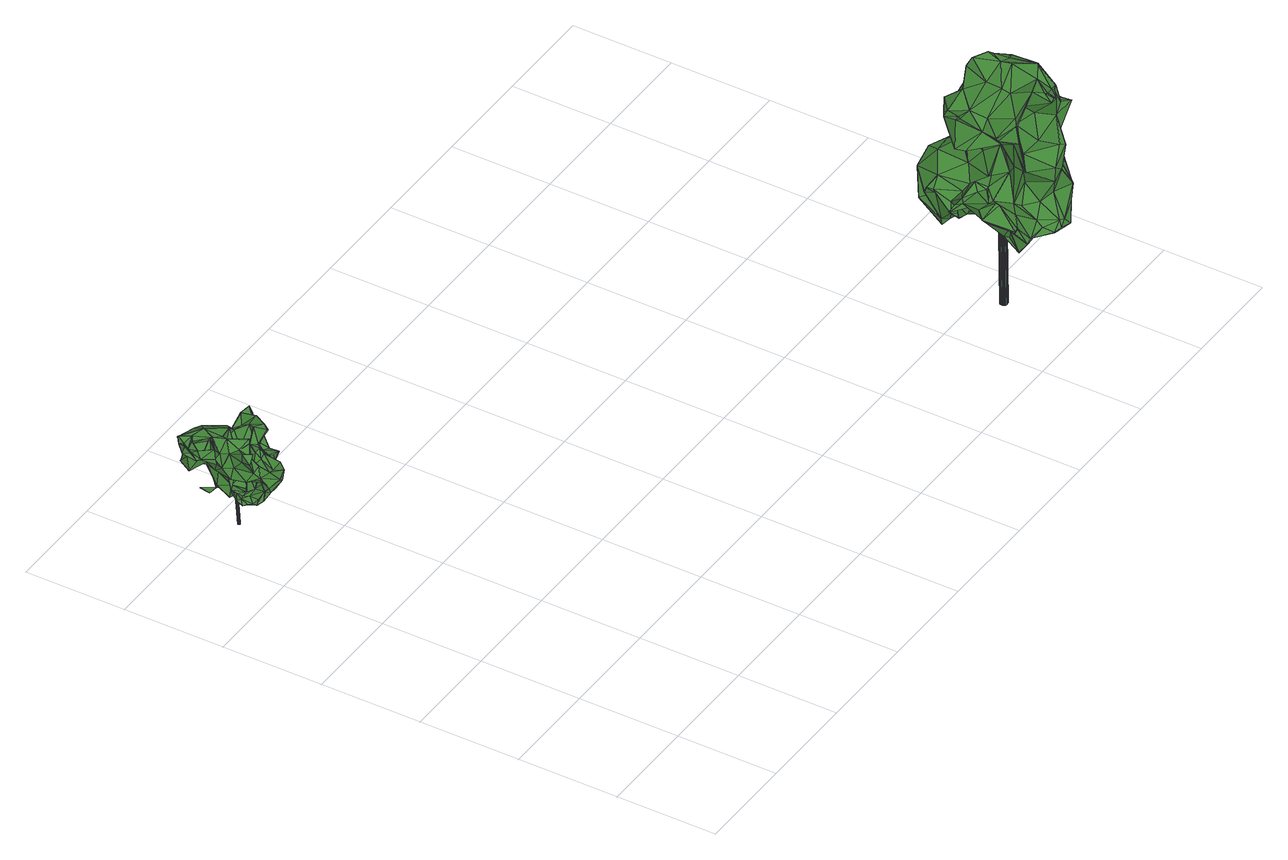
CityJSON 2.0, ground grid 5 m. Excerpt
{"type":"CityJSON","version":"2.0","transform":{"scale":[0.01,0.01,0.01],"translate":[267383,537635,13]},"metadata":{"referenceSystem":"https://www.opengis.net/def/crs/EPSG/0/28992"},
"CityObjects":{
"tree1":{"type":"SolitaryVegetationObject","attributes":{"gtid":563,"crown_width_m":4.25,"crown_median_z":16.65,"crown_r50_m":0.228,"crown_porosity":0.937,"trunk_H_m":3.45,"trunk_DBH_m":0.117,"trunk_radius_m":0.0584,"trunk_base_height_m":13.2,"original_gtid":"565"},"geometry":[{"type":"Solid","lod":"3","boundaries":[[[[0,1,2]],[[3,4,5]],[[6,7,8]],[[9,10,11]],[[12,13,14]],[[15,16,17]],[[18,19,20]],[[6,21,7]],[[22,14,13]],[[14,23,24]],[[22,23,14]],[[25,0,26]],[[27,28,29]],[[30,31,32]],[[33,34,35]],[[36,37,38]],[[13,4,39]],[[13,12,4]],[[40,41,17]],[[42,43,44]],[[45,46,2]],[[45,2,1]],[[47,48,49]],[[50,51,52]],[[53,51,50]],[[54,55,56]],[[57,58,59]],[[60,61,62]],[[63,64,65]],[[66,67,68]],[[38,37,23]],[[52,39,69]],[[70,71,72]],[[68,67,73]],[[74,75,76]],[[77,78,79]],[[17,41,80]],[[81,82,83]],[[84,85,21]],[[40,85,84]],[[86,87,88]],[[89,90,91]],[[92,93,94]],[[95,96,43]],[[97,98,99]],[[75,61,100]],[[100,101,75]],[[39,102,13]],[[80,41,84]],[[103,79,104]],[[105,71,106]],[[20,107,108]],[[109,108,107]],[[105,110,4]],[[55,54,111]],[[61,75,74]],[[112,45,1]],[[25,113,114]],[[111,115,116]],[[116,117,111]],[[12,118,119]],[[120,121,122]],[[8,7,20]],[[31,123,32]],[[71,105,4]],[[12,71,4]],[[105,106,83]],[[124,98,97]],[[8,125,126]],[[127,128,32]],[[32,128,129]],[[130,83,82]],[[84,41,40]],[[131,132,133]],[[29,132,131]],[[115,134,135]],[[136,80,137]],[[129,138,30]],[[139,140,141]],[[7,21,20]],[[6,8,126]],[[142,35,143]],[[144,145,146]],[[114,138,129]],[[147,140,139]],[[144,146,148]],[[74,62,61]],[[135,149,150]],[[127,32,109]],[[151,152,153]],[[99,37,154]],[[101,155,75]],[[156,157,158]],[[20,42,107]],[[159,160,145]],[[161,162,5]],[[91,5,162]],[[79,163,164]],[[165,10,62]],[[117,166,167]],[[168,151,44]],[[75,155,76]],[[60,62,169]],[[170,171,91]],[[172,173,104]],[[142,148,146]],[[142,146,174]],[[56,175,54]],[[176,177,60]],[[10,165,178]],[[160,159,179]],[[180,181,92]],[[171,182,183]],[[184,185,118]],[[184,118,12]],[[109,153,186]],[[107,153,109]],[[135,150,187]],[[16,188,96]],[[189,101,190]],[[29,191,154]],[[107,42,153]],[[126,192,193]],[[194,56,111]],[[177,195,61]],[[114,127,25]],[[71,70,106]],[[83,106,70]],[[161,105,196]],[[53,165,197]],[[198,178,165]],[[199,200,201]],[[202,203,125]],[[30,204,31]],[[205,151,168]],[[205,168,188]],[[206,207,121]],[[184,12,14]],[[24,201,185]],[[9,116,208]],[[209,210,70]],[[30,32,129]],[[133,94,93]],[[191,138,113]],[[138,114,113]],[[187,193,135]],[[115,135,192]],[[193,192,135]],[[176,211,140]],[[65,212,63]],[[213,212,65]],[[214,57,215]],[[214,215,63]],[[63,215,64]],[[21,216,20]],[[99,199,37]],[[152,151,217]],[[152,217,218]],[[195,177,214]],[[194,219,56]],[[175,56,219]],[[220,174,160]],[[219,220,160]],[[113,97,191]],[[221,6,222]],[[83,130,196]],[[223,142,174]],[[223,174,220]],[[64,215,59]],[[57,59,215]],[[109,224,108]],[[225,224,109]],[[226,108,224]],[[226,224,225]],[[103,227,228]],[[45,122,229]],[[45,120,122]],[[25,26,113]],[[113,26,97]],[[23,201,24]],[[18,230,19]],[[199,231,200]],[[46,231,199]],[[102,59,22]],[[101,232,190]],[[233,232,101]],[[234,235,111]],[[91,236,89]],[[124,237,66]],[[194,111,235]],[[238,15,136]],[[188,16,15]],[[156,90,89]],[[91,3,5]],[[45,229,200]],[[79,78,239]],[[202,169,62]],[[68,97,26]],[[145,174,146]],[[240,2,98]],[[240,0,2]],[[144,207,206]],[[93,131,133]],[[3,90,35]],[[25,127,218]],[[66,237,67]],[[95,16,96]],[[17,16,95]],[[103,228,79]],[[223,35,142]],[[188,15,238]],[[39,53,241]],[[39,241,190]],[[84,242,243]],[[187,243,242]],[[177,176,147]],[[95,40,17]],[[61,195,100]],[[202,208,203]],[[52,220,219]],[[52,3,220]],[[136,137,238]],[[116,244,166]],[[33,170,34]],[[141,245,139]],[[121,120,206]],[[70,72,209]],[[147,48,47]],[[62,10,246]],[[46,199,99]],[[23,199,201]],[[37,199,23]],[[49,48,181]],[[36,181,180]],[[49,181,38]],[[38,181,36]],[[29,138,191]],[[29,131,138]],[[93,138,131]],[[68,26,66]],[[55,111,56]],[[10,9,246]],[[218,127,186]],[[247,101,189]],[[248,249,238]],[[37,36,250]],[[141,140,251]],[[8,19,252]],[[207,118,253]],[[207,253,121]],[[126,203,192]],[[26,0,124]],[[86,88,60]],[[229,122,253]],[[253,118,229]],[[14,24,185]],[[184,14,185]],[[193,222,126]],[[32,225,109]],[[109,186,127]],[[171,183,91]],[[157,89,236]],[[144,209,207]],[[62,246,202]],[[38,23,58]],[[125,8,87]],[[191,97,99]],[[207,209,72]],[[164,150,149]],[[3,52,69]],[[188,168,96]],[[247,189,197]],[[247,197,155]],[[92,254,93]],[[197,62,155]],[[165,62,197]],[[126,125,203]],[[177,255,214]],[[22,58,23]],[[247,155,101]],[[25,218,0]],[[234,111,10]],[[125,87,202]],[[202,87,169]],[[230,252,19]],[[230,141,252]],[[221,256,6]],[[21,6,256]],[[202,246,208]],[[9,208,246]],[[148,257,144]],[[188,238,258]],[[50,52,198]],[[66,26,124]],[[230,226,225]],[[63,212,214]],[[214,212,213]],[[105,83,196]],[[83,70,81]],[[43,96,44]],[[168,44,96]],[[42,216,43]],[[103,104,227]],[[87,252,141]],[[211,60,88]],[[11,10,111]],[[259,11,167]],[[235,198,194]],[[5,4,110]],[[5,110,105]],[[29,154,27]],[[99,98,46]],[[126,222,6]],[[191,99,154]],[[82,260,261]],[[186,153,152]],[[189,53,262]],[[3,91,90]],[[92,94,180]],[[42,44,153]],[[194,52,219]],[[197,262,53]],[[197,189,262]],[[160,174,145]],[[144,159,145]],[[35,156,158]],[[61,60,177]],[[97,68,237]],[[237,124,97]],[[73,237,68]],[[230,245,141]],[[20,19,8]],[[159,112,263]],[[112,264,263]],[[179,159,263]],[[151,153,44]],[[62,74,76]],[[76,155,62]],[[143,35,34]],[[84,243,80]],[[64,100,265]],[[64,265,65]],[[59,233,64]],[[176,60,211]],[[206,120,266]],[[159,266,112]],[[238,137,248]],[[13,267,22]],[[102,22,267]],[[59,232,233]],[[102,232,59]],[[117,11,111]],[[112,268,264]],[[112,1,268]],[[102,267,13]],[[186,152,218]],[[93,269,138]],[[245,138,269]],[[50,198,165]],[[50,165,53]],[[65,265,213]],[[195,213,265]],[[64,233,100]],[[101,100,233]],[[36,180,250]],[[159,144,266]],[[112,266,45]],[[225,32,270]],[[11,116,9]],[[123,204,32]],[[161,5,105]],[[161,196,130]],[[114,129,128]],[[114,128,127]],[[258,238,249]],[[193,187,222]],[[77,271,78]],[[271,205,258]],[[169,87,272]],[[188,258,205]],[[93,245,269]],[[273,78,271]],[[229,185,201]],[[206,266,144]],[[20,108,18]],[[214,255,274]],[[52,51,39]],[[20,216,42]],[[39,190,102]],[[53,39,51]],[[17,80,136]],[[17,136,15]],[[240,98,124]],[[81,275,148]],[[45,231,46]],[[200,231,45]],[[180,94,250]],[[133,250,94]],[[27,250,133]],[[27,37,250]],[[271,276,273]],[[263,271,77]],[[263,77,179]],[[195,214,213]],[[173,273,227]],[[147,255,177]],[[142,143,261]],[[273,228,227]],[[116,259,244]],[[0,218,217]],[[221,222,187]],[[221,187,242]],[[242,84,21]],[[111,54,134]],[[111,134,115]],[[135,134,149]],[[277,79,278]],[[175,134,54]],[[225,245,230]],[[22,59,58]],[[57,49,58]],[[38,58,49]],[[258,276,271]],[[179,164,149]],[[273,276,228]],[[79,228,276]],[[69,279,3]],[[122,121,253]],[[117,167,11]],[[249,248,278]],[[30,270,204]],[[120,45,266]],[[277,278,163]],[[277,163,79]],[[189,241,53]],[[190,241,189]],[[85,43,216]],[[49,274,47]],[[28,132,29]],[[52,194,198]],[[220,3,35]],[[220,35,223]],[[78,273,173]],[[179,77,164]],[[57,274,49]],[[77,79,164]],[[240,124,0]],[[116,115,192]],[[192,203,208]],[[116,192,208]],[[2,46,98]],[[143,162,261]],[[91,162,143]],[[219,160,280]],[[219,280,175]],[[11,259,116]],[[281,157,171]],[[259,167,166]],[[116,166,117]],[[242,256,221]],[[57,214,274]],[[274,255,47]],[[18,226,230]],[[108,226,18]],[[243,282,80]],[[248,282,243]],[[88,87,283]],[[173,227,104]],[[35,157,284]],[[144,257,209]],[[130,261,162]],[[82,261,130]],[[95,85,40]],[[43,85,95]],[[285,92,286]],[[285,286,48]],[[183,236,91]],[[67,237,73]],[[249,276,258]],[[278,79,276]],[[278,276,249]],[[149,280,179]],[[149,134,280]],[[270,32,204]],[[182,236,183]],[[157,236,182]],[[175,280,134]],[[160,179,280]],[[85,216,21]],[[217,287,0]],[[243,288,278]],[[243,278,248]],[[288,164,163]],[[143,170,91]],[[171,170,33]],[[81,210,275]],[[209,275,210]],[[148,261,260]],[[34,170,143]],[[130,162,161]],[[35,284,289]],[[35,289,33]],[[33,289,284]],[[31,204,123]],[[288,243,150]],[[288,150,164]],[[243,187,150]],[[281,171,33]],[[171,157,182]],[[239,172,104]],[[79,239,104]],[[35,158,157]],[[60,169,272]],[[225,270,245]],[[190,232,102]],[[172,78,173]],[[239,78,172]],[[156,89,157]],[[118,185,229]],[[37,290,154]],[[154,290,27]],[[37,27,290]],[[147,176,140]],[[60,272,86]],[[87,86,272]],[[211,251,140]],[[47,255,147]],[[139,245,254]],[[87,8,252]],[[35,90,156]],[[93,254,245]],[[87,141,251]],[[88,251,211]],[[12,119,71]],[[4,279,39]],[[69,39,279]],[[288,163,278]],[[1,287,217]],[[0,287,1]],[[1,217,151]],[[166,244,259]],[[3,279,4]],[[235,178,198]],[[235,234,178]],[[138,270,30]],[[245,270,138]],[[10,178,234]],[[263,264,268]],[[263,268,271]],[[201,200,229]],[[21,256,242]],[[284,157,291]],[[281,291,157]],[[33,284,291]],[[33,291,281]],[[151,205,268]],[[151,268,1]],[[271,268,205]],[[181,48,286]],[[181,286,92]],[[92,285,254]],[[139,254,285]],[[139,285,147]],[[48,147,285]],[[72,71,119]],[[72,119,207]],[[118,207,119]],[[27,132,28]],[[133,132,27]],[[195,265,100]],[[148,142,261]],[[70,210,81]],[[81,260,82]],[[148,260,81]],[[87,251,283]],[[88,283,251]],[[275,209,257]],[[275,257,148]],[[248,137,282]],[[80,282,137]],[[292,293,294]],[[292,294,295]],[[295,294,296]],[[295,296,297]],[[294,293,298]],[[294,298,296]],[[296,298,299]],[[296,299,297]],[[298,293,300]],[[298,300,299]],[[299,300,301]],[[299,301,297]],[[300,293,302]],[[300,302,301]],[[301,302,303]],[[301,303,297]],[[302,293,304]],[[302,304,303]],[[303,304,305]],[[303,305,297]],[[304,293,306]],[[304,306,305]],[[305,306,307]],[[305,307,297]],[[306,293,308]],[[306,308,307]],[[307,308,309]],[[307,309,297]],[[308,293,310]],[[308,310,309]],[[309,310,311]],[[309,311,297]],[[310,293,312]],[[310,312,311]],[[311,312,313]],[[311,313,297]],[[312,293,314]],[[312,314,313]],[[313,314,315]],[[313,315,297]],[[314,293,316]],[[314,316,315]],[[315,316,317]],[[315,317,297]],[[316,293,318]],[[316,318,317]],[[317,318,319]],[[317,319,297]],[[318,293,320]],[[318,320,319]],[[319,320,321]],[[319,321,297]],[[320,293,322]],[[320,322,321]],[[321,322,323]],[[321,323,297]],[[322,293,324]],[[322,324,323]],[[323,324,325]],[[323,325,297]],[[324,293,326]],[[324,326,325]],[[325,326,327]],[[325,327,297]],[[326,293,328]],[[326,328,327]],[[327,328,329]],[[327,329,297]],[[328,293,330]],[[328,330,329]],[[329,330,331]],[[329,331,297]],[[330,293,332]],[[330,332,331]],[[331,332,333]],[[331,333,297]],[[332,293,334]],[[332,334,333]],[[333,334,335]],[[333,335,297]],[[334,293,336]],[[334,336,335]],[[335,336,337]],[[335,337,297]],[[336,293,338]],[[336,338,337]],[[337,338,339]],[[337,339,297]],[[338,293,340]],[[338,340,339]],[[339,340,341]],[[339,341,297]],[[340,293,292]],[[340,292,341]],[[341,292,295]],[[341,295,297]]]]}]},
"tree2":{"type":"SolitaryVegetationObject","attributes":{"gtid":324,"crown_width_m":6.99,"crown_median_z":21.04,"crown_r50_m":0.31,"crown_porosity":0.907,"trunk_H_m":7.84,"trunk_DBH_m":0.359,"trunk_radius_m":0.179,"trunk_base_height_m":13.2,"original_gtid":"324"},"geometry":[{"type":"Solid","lod":"3","boundaries":[[[[342,343,344]],[[345,346,347]],[[348,349,350]],[[344,351,352]],[[353,354,355]],[[356,357,358]],[[359,360,361]],[[362,363,364]],[[353,365,354]],[[353,366,365]],[[367,368,369]],[[370,371,372]],[[370,372,373]],[[374,375,376]],[[377,378,379]],[[380,379,376]],[[381,382,383]],[[379,378,376]],[[346,345,384]],[[385,386,387]],[[388,386,385]],[[389,390,391]],[[377,379,345]],[[392,345,347]],[[393,381,394]],[[395,396,397]],[[398,399,400]],[[364,363,401]],[[342,344,352]],[[402,403,404]],[[352,405,342]],[[406,405,352]],[[407,408,409]],[[410,411,412]],[[413,414,415]],[[416,373,417]],[[418,397,419]],[[420,421,422]],[[423,424,425]],[[351,426,352]],[[427,428,429]],[[430,431,394]],[[376,432,380]],[[433,359,434]],[[435,424,423]],[[436,376,437]],[[422,438,418]],[[439,438,422]],[[358,440,441]],[[442,443,444]],[[445,435,423]],[[446,447,444]],[[448,447,446]],[[449,450,451]],[[452,453,378]],[[434,359,366]],[[454,455,345]],[[456,457,458]],[[352,426,459]],[[434,366,353]],[[419,420,422]],[[446,460,461]],[[462,463,464]],[[465,391,390]],[[433,466,359]],[[467,468,469]],[[417,441,470]],[[401,470,441]],[[359,361,471]],[[407,472,408]],[[473,474,475]],[[417,470,416]],[[386,388,463]],[[360,476,428]],[[454,448,455]],[[347,477,392]],[[408,426,351]],[[478,425,367]],[[359,476,360]],[[466,476,359]],[[463,388,464]],[[403,479,480]],[[382,393,481]],[[482,481,393]],[[470,401,473]],[[474,473,401]],[[483,484,485]],[[400,399,486]],[[472,486,399]],[[473,416,470]],[[388,385,487]],[[368,488,489]],[[490,491,413]],[[367,425,492]],[[367,492,368]],[[378,437,376]],[[493,375,374]],[[449,493,374]],[[345,494,377]],[[393,382,381]],[[394,431,495]],[[496,497,498]],[[457,499,429]],[[427,429,499]],[[500,501,502]],[[503,504,505]],[[354,365,506]],[[485,507,382]],[[508,509,510]],[[511,363,362]],[[349,512,513]],[[427,509,428]],[[514,385,474]],[[465,510,391]],[[452,377,494]],[[452,378,377]],[[369,509,427]],[[374,376,436]],[[343,342,405]],[[515,483,516]],[[517,518,519]],[[430,394,381]],[[391,520,389]],[[368,521,488]],[[462,488,521]],[[359,471,366]],[[522,523,361]],[[465,361,523]],[[365,366,471]],[[524,475,525]],[[473,475,524]],[[427,499,472]],[[408,472,499]],[[526,459,456]],[[507,527,383]],[[382,507,383]],[[468,528,355]],[[529,392,477]],[[530,484,483]],[[415,414,531]],[[460,446,444]],[[510,532,522]],[[533,534,527]],[[535,411,464]],[[346,384,536]],[[371,536,384]],[[527,507,533]],[[376,443,432]],[[537,485,484]],[[538,539,433]],[[497,410,438]],[[482,393,394]],[[372,384,540]],[[384,372,371]],[[435,386,424]],[[466,428,476]],[[478,541,398]],[[542,543,544]],[[417,543,542]],[[396,389,420]],[[422,421,439]],[[351,409,408]],[[389,545,390]],[[546,545,389]],[[396,546,389]],[[433,528,538]],[[355,528,433]],[[355,433,353]],[[434,353,433]],[[396,420,419]],[[519,547,517]],[[413,491,414]],[[479,395,397]],[[485,537,507]],[[510,368,489]],[[510,489,391]],[[548,518,525]],[[548,525,549]],[[350,349,513]],[[531,550,415]],[[436,406,352]],[[437,406,436]],[[456,458,539]],[[378,406,437]],[[425,462,492]],[[453,406,378]],[[538,456,539]],[[522,361,508]],[[402,501,500]],[[515,516,551]],[[428,509,508]],[[446,455,448]],[[426,456,459]],[[491,552,550]],[[517,547,553]],[[483,482,551]],[[554,555,556]],[[557,556,555]],[[373,416,558]],[[479,397,418]],[[479,418,410]],[[485,481,482]],[[483,485,482]],[[435,445,559]],[[382,481,485]],[[514,487,385]],[[403,395,479]],[[473,558,416]],[[362,474,511]],[[514,474,362]],[[536,371,370]],[[560,561,475]],[[562,504,467]],[[562,467,515]],[[415,495,431]],[[431,557,415]],[[520,420,389]],[[413,554,490]],[[563,451,450]],[[490,564,491]],[[406,453,405]],[[565,405,453]],[[491,505,504]],[[392,452,494]],[[373,558,370]],[[554,566,490]],[[526,538,563]],[[526,456,538]],[[466,539,458]],[[567,545,546]],[[568,527,569]],[[570,501,571]],[[549,572,548]],[[533,537,506]],[[507,537,533]],[[489,439,421]],[[489,421,520]],[[573,563,449]],[[449,563,450]],[[387,561,560]],[[386,561,387]],[[454,574,442]],[[537,575,354]],[[414,491,531]],[[504,576,491]],[[478,423,425]],[[540,455,566]],[[419,397,396]],[[419,422,418]],[[577,554,578]],[[525,561,572]],[[579,543,373]],[[478,367,541]],[[541,367,369]],[[472,369,427]],[[495,482,394]],[[510,509,369]],[[355,580,468]],[[501,581,571]],[[582,530,469]],[[407,547,519]],[[553,583,517]],[[584,517,583]],[[468,580,582]],[[392,405,565]],[[457,456,426]],[[543,571,585]],[[344,586,409]],[[444,443,493]],[[503,444,493]],[[471,534,365]],[[418,438,410]],[[553,343,529]],[[407,587,547]],[[348,356,349]],[[512,349,356]],[[581,356,348]],[[524,558,473]],[[538,528,563]],[[528,451,563]],[[407,486,472]],[[588,358,357]],[[428,508,360]],[[363,511,401]],[[474,401,511]],[[531,491,550]],[[497,438,439]],[[581,585,571]],[[573,459,526]],[[548,400,486]],[[548,486,519]],[[364,358,588]],[[457,408,499]],[[557,555,415]],[[506,365,534]],[[506,534,533]],[[581,501,402]],[[578,502,570]],[[577,578,570]],[[577,570,589]],[[551,516,483]],[[392,494,345]],[[549,525,572]],[[526,563,573]],[[478,398,445]],[[423,478,445]],[[583,553,529]],[[411,590,591]],[[401,441,440]],[[583,370,584]],[[514,362,487]],[[480,404,403]],[[580,575,537]],[[376,375,443]],[[457,426,408]],[[510,522,508]],[[351,344,409]],[[451,467,592]],[[451,592,449]],[[428,457,429]],[[413,415,555]],[[413,555,554]],[[344,343,586]],[[436,449,374]],[[573,449,436]],[[565,453,452]],[[452,392,565]],[[554,577,566]],[[519,518,548]],[[480,356,404]],[[513,441,350]],[[386,593,561]],[[364,588,487]],[[364,487,362]],[[583,536,370]],[[584,370,524]],[[584,524,518]],[[584,518,517]],[[548,445,400]],[[388,487,464]],[[487,535,464]],[[588,535,487]],[[588,412,535]],[[411,410,594]],[[370,558,524]],[[346,477,347]],[[536,477,346]],[[573,436,459]],[[352,459,436]],[[380,442,379]],[[379,442,574]],[[442,432,443]],[[583,477,536]],[[595,462,425]],[[372,540,596]],[[492,462,521]],[[492,521,368]],[[554,597,578]],[[417,350,441]],[[502,501,570]],[[390,361,465]],[[519,486,407]],[[358,441,513]],[[387,475,474]],[[387,560,475]],[[490,460,564]],[[385,387,474]],[[373,596,579]],[[540,579,596]],[[524,598,518]],[[525,518,598]],[[525,598,524]],[[384,345,455]],[[548,572,445]],[[515,469,530]],[[483,515,530]],[[468,582,469]],[[454,447,448]],[[455,540,384]],[[520,391,489]],[[439,489,498]],[[497,439,498]],[[415,552,495]],[[550,552,415]],[[368,510,369]],[[357,356,480]],[[513,512,358]],[[402,356,581]],[[404,356,402]],[[361,360,508]],[[589,540,577]],[[540,566,577]],[[398,541,399]],[[541,472,399]],[[582,580,530]],[[343,405,529]],[[392,529,405]],[[544,543,585]],[[589,570,571]],[[361,599,471]],[[454,442,447]],[[375,493,443]],[[583,529,477]],[[589,579,540]],[[373,543,417]],[[390,545,599]],[[390,599,361]],[[534,471,599]],[[592,467,600]],[[592,600,449]],[[493,600,503]],[[601,546,500]],[[567,546,601]],[[587,343,547]],[[467,469,515]],[[553,547,343]],[[527,568,601]],[[527,601,383]],[[495,551,482]],[[567,601,568]],[[601,500,502]],[[345,574,454]],[[379,574,345]],[[444,503,505]],[[420,520,421]],[[539,466,433]],[[358,401,440]],[[364,401,358]],[[356,358,512]],[[350,544,348]],[[350,417,544]],[[417,542,544]],[[468,451,528]],[[467,451,468]],[[579,571,543]],[[357,412,588]],[[354,506,537]],[[398,400,445]],[[402,602,403]],[[395,403,602]],[[395,602,396]],[[537,484,530]],[[343,587,586]],[[407,409,587]],[[409,586,587]],[[432,442,380]],[[444,447,442]],[[576,603,491]],[[444,505,564]],[[491,564,505]],[[576,504,603]],[[603,504,562]],[[578,597,502]],[[559,445,572]],[[412,411,535]],[[462,595,463]],[[594,590,411]],[[591,604,462]],[[479,605,480]],[[498,590,496]],[[606,462,604]],[[606,604,498]],[[444,564,460]],[[493,449,600]],[[597,554,556]],[[580,537,530]],[[500,546,602]],[[500,602,402]],[[396,602,546]],[[541,369,472]],[[465,532,510]],[[523,532,465]],[[523,522,532]],[[590,498,591]],[[373,372,596]],[[435,559,593]],[[607,608,424]],[[607,424,386]],[[599,569,534]],[[534,569,527]],[[599,545,569]],[[567,569,545]],[[567,568,569]],[[571,579,589]],[[497,496,594]],[[497,594,410]],[[488,462,606]],[[496,590,594]],[[608,425,424]],[[595,608,463]],[[595,425,608]],[[357,605,412]],[[475,561,525]],[[581,348,585]],[[544,585,348]],[[572,561,593]],[[559,572,593]],[[435,593,386]],[[498,604,591]],[[490,461,460]],[[566,461,490]],[[603,552,491]],[[603,495,552]],[[607,463,608]],[[607,386,463]],[[504,600,467]],[[503,600,504]],[[562,609,603]],[[562,515,609]],[[515,495,609]],[[515,551,495]],[[603,609,495]],[[428,458,457]],[[466,458,428]],[[430,381,610]],[[383,610,381]],[[601,610,383]],[[354,575,355]],[[580,355,575]],[[502,597,610]],[[601,502,610]],[[488,606,489]],[[498,489,606]],[[591,462,464]],[[464,411,591]],[[480,605,357]],[[412,605,410]],[[479,410,605]],[[610,597,557]],[[610,557,430]],[[597,556,557]],[[430,557,431]],[[446,461,455]],[[566,455,461]],[[611,612,613]],[[611,613,614]],[[614,613,615]],[[614,615,616]],[[613,612,617]],[[613,617,615]],[[615,617,618]],[[615,618,616]],[[617,612,619]],[[617,619,618]],[[618,619,620]],[[618,620,616]],[[619,612,621]],[[619,621,620]],[[620,621,622]],[[620,622,616]],[[621,612,623]],[[621,623,622]],[[622,623,624]],[[622,624,616]],[[623,612,625]],[[623,625,624]],[[624,625,626]],[[624,626,616]],[[625,612,627]],[[625,627,626]],[[626,627,628]],[[626,628,616]],[[627,612,629]],[[627,629,628]],[[628,629,630]],[[628,630,616]],[[629,612,631]],[[629,631,630]],[[630,631,632]],[[630,632,616]],[[631,612,633]],[[631,633,632]],[[632,633,634]],[[632,634,616]],[[633,612,635]],[[633,635,634]],[[634,635,636]],[[634,636,616]],[[635,612,637]],[[635,637,636]],[[636,637,638]],[[636,638,616]],[[637,612,639]],[[637,639,638]],[[638,639,640]],[[638,640,616]],[[639,612,641]],[[639,641,640]],[[640,641,642]],[[640,642,616]],[[641,612,643]],[[641,643,642]],[[642,643,644]],[[642,644,616]],[[643,612,645]],[[643,645,644]],[[644,645,646]],[[644,646,616]],[[645,612,647]],[[645,647,646]],[[646,647,648]],[[646,648,616]],[[647,612,649]],[[647,649,648]],[[648,649,650]],[[648,650,616]],[[649,612,651]],[[649,651,650]],[[650,651,652]],[[650,652,616]],[[651,612,653]],[[651,653,652]],[[652,653,654]],[[652,654,616]],[[653,612,655]],[[653,655,654]],[[654,655,656]],[[654,656,616]],[[655,612,657]],[[655,657,656]],[[656,657,658]],[[656,658,616]],[[657,612,659]],[[657,659,658]],[[658,659,660]],[[658,660,616]],[[659,612,611]],[[659,611,660]],[[660,611,614]],[[660,614,616]]]]}]}
},
"vertices":[
[288,2475,206],[201,2464,252],[249,2471,275],[175,2471,529],[201,2529,535],[158,2562,511],[314,2200,310],[296,2223,270],[378,2247,315],[300,2329,421],[262,2334,491],[261,2335,490],[251,2609,473],[286,2592,470],[310,2619,418],[134,2290,255],[135,2290,254],[150,2277,254],[320,2336,304],[360,2308,304],[304,2284,279],[264,2229,264],[327,2564,445],[354,2589,384],[286,2635,388],[314,2464,175],[276,2511,167],[274,2459,341],[274,2451,248],[311,2449,248],[424,2364,181],[451,2330,193],[422,2362,181],[183,2529,389],[143,2505,432],[185,2465,457],[364,2533,344],[294,2542,329],[365,2535,344],[280,2448,520],[165,2259,256],[155,2230,268],[253,2338,245],[209,2309,255],[223,2366,243],[224,2527,324],[285,2548,255],[481,2461,346],[479,2460,345],[406,2517,353],[206,2409,480],[215,2440,519],[196,2409,532],[257,2414,468],[137,2255,489],[174,2263,522],[142,2298,527],[408,2515,378],[376,2523,383],[372,2493,437],[385,2366,372],[436,2364,444],[336,2336,438],[487,2490,470],[452,2496,470],[493,2478,487],[254,2531,145],[226,2562,180],[255,2532,146],[214,2442,519],[95,2570,491],[140,2625,492],[139,2567,468],[227,2563,181],[391,2319,488],[389,2339,513],[368,2310,510],[215,2374,363],[230,2403,339],[249,2339,352],[154,2230,269],[59,2550,486],[59,2538,529],[79,2581,513],[187,2217,272],[196,2248,265],[402,2327,338],[379,2276,346],[404,2327,339],[201,2529,533],[177,2471,528],[146,2555,491],[426,2430,365],[388,2387,325],[358,2435,388],[169,2289,258],[181,2318,264],[277,2512,168],[285,2547,254],[325,2557,249],[443,2411,494],[379,2409,488],[340,2499,472],[294,2317,317],[308,2364,293],[111,2604,523],[110,2605,522],[261,2351,239],[310,2364,292],[308,2358,194],[159,2564,512],[196,2293,480],[210,2461,321],[316,2464,175],[353,2415,157],[219,2260,428],[237,2299,403],[179,2320,455],[201,2618,420],[192,2594,448],[178,2559,356],[153,2618,356],[183,2587,358],[449,2329,192],[275,2512,169],[371,2246,355],[330,2199,359],[330,2374,168],[396,2379,163],[397,2380,162],[60,2538,530],[339,2396,296],[313,2406,309],[308,2435,340],[177,2260,417],[178,2228,400],[150,2277,256],[165,2259,258],[383,2402,216],[456,2361,313],[462,2358,325],[445,2297,344],[94,2478,457],[138,2523,457],[141,2505,431],[125,2415,435],[93,2478,455],[488,2403,366],[76,2489,458],[155,2284,372],[180,2229,390],[206,2401,207],[260,2352,239],[260,2351,238],[299,2508,252],[353,2371,507],[259,2512,494],[238,2523,466],[225,2449,460],[151,2441,377],[123,2386,428],[108,2572,498],[91,2540,493],[229,2269,368],[162,2287,371],[262,2336,491],[193,2349,411],[199,2348,492],[176,2347,268],[331,2304,403],[139,2536,457],[192,2592,448],[312,2405,309],[298,2393,281],[124,2422,460],[153,2305,473],[432,2401,364],[418,2392,409],[261,2333,518],[139,2353,371],[375,2505,358],[405,2515,352],[248,2541,480],[172,2592,488],[237,2616,417],[260,2629,394],[307,2359,193],[200,2195,346],[134,2321,268],[314,2414,410],[348,2465,457],[321,2480,226],[258,2230,381],[250,2171,372],[199,2348,494],[458,2439,461],[80,2580,515],[294,2357,439],[260,2334,518],[293,2544,329],[248,2554,355],[293,2606,380],[331,2302,405],[298,2237,363],[450,2330,194],[177,2376,275],[102,2542,364],[141,2579,401],[298,2298,398],[138,2536,455],[90,2540,491],[429,2368,332],[489,2459,455],[488,2458,454],[448,2464,440],[452,2495,468],[251,2289,264],[250,2411,244],[300,2417,205],[149,2367,498],[141,2411,486],[237,2210,351],[250,2172,370],[125,2423,459],[300,2393,280],[381,2390,219],[339,2394,295],[253,2338,247],[242,2318,259],[215,2585,366],[412,2337,275],[254,2523,325],[350,2466,457],[406,2466,442],[260,2333,517],[260,2333,519],[160,2563,510],[228,2561,182],[150,2307,275],[277,2355,369],[299,2509,250],[311,2472,447],[209,2223,309],[209,2225,309],[225,2327,390],[414,2338,275],[324,2321,432],[359,2373,435],[189,2289,272],[181,2318,266],[305,2496,376],[444,2299,345],[407,2298,330],[155,2617,356],[429,2369,330],[461,2424,365],[234,2224,341],[137,2524,455],[176,2347,270],[262,2383,436],[80,2520,487],[82,2520,488],[264,2383,436],[189,2403,354],[212,2459,321],[458,2440,463],[185,2501,377],[305,2513,453],[219,2398,267],[381,2391,220],[423,2363,182],[178,2376,277],[330,2321,326],[220,2397,268],[454,2454,363],[81,2520,486],[213,2320,265],[248,2268,331],[227,2284,288],[202,2528,534],[153,2348,427],[215,2591,419],[195,2248,267],[417,2310,337],[239,2522,465],[461,2424,363],[454,2453,361],[273,2451,246],[225,2238,341],[220,2505,385],[254,2521,325],[260,2535,426],[281,2395,20],[275,2395,20],[281,2396,20],[274,2417,365],[274,2418,365],[268,2417,365],[280,2398,20],[273,2420,365],[279,2399,20],[272,2421,365],[278,2400,20],[271,2422,364],[277,2401,20],[270,2423,364],[275,2401,20],[268,2423,364],[274,2401,20],[267,2423,364],[272,2400,20],[265,2423,364],[271,2399,20],[264,2422,364],[270,2398,20],[263,2421,364],[269,2397,20],[262,2419,364],[269,2395,20],[262,2418,365],[269,2394,20],[262,2416,365],[270,2392,20],[263,2415,365],[271,2391,20],[264,2414,365],[272,2390,20],[265,2413,365],[273,2389,20],[266,2412,365],[275,2389,20],[268,2412,365],[276,2389,20],[269,2412,365],[278,2390,20],[271,2412,365],[279,2391,20],[272,2413,365],[280,2392,20],[273,2414,365],[280,2393,20],[273,2415,365],
[3502,581,550],[3504,632,682],[3563,514,569],[3231,778,680],[3287,754,763],[3357,757,729],[3067,486,1001],[3080,487,1150],[3108,566,1118],[3559,408,576],[3473,531,529],[3318,54,602],[3204,62,623],[3240,172,611],[3163,405,1063],[3227,419,1087],[3198,490,1121],[3404,102,652],[3429,109,725],[3421,103,734],[3298,540,1325],[3293,564,1273],[3308,473,1211],[3237,48,637],[3318,52,604],[3578,243,1034],[3587,212,1034],[3526,259,906],[3330,581,906],[3311,671,821],[3286,577,885],[3207,585,936],[3244,530,549],[3192,554,531],[3225,616,455],[3236,761,543],[3270,651,477],[3200,751,536],[3151,602,484],[2999,214,846],[2995,120,760],[3055,169,777],[3256,687,790],[3402,497,1299],[3531,481,1210],[3391,514,1206],[3438,434,1272],[3269,96,922],[3340,111,861],[3380,116,967],[3358,693,686],[2963,113,768],[2916,252,803],[3133,199,1102],[3148,176,945],[3137,199,1102],[3628,453,982],[3578,405,900],[3659,458,968],[3266,567,1162],[3176,316,1023],[3106,287,1096],[3129,312,1083],[3470,593,564],[3316,591,498],[3612,518,793],[3633,438,702],[3581,480,685],[3312,244,1248],[3427,289,1226],[3303,350,1203],[3023,421,788],[2980,428,774],[2993,400,786],[3245,628,1062],[3160,598,1095],[3222,264,1111],[3176,246,1066],[3240,244,956],[3346,234,964],[3246,289,1096],[3520,418,1096],[3519,416,1098],[3546,299,1078],[3535,391,597],[3575,262,780],[3534,211,731],[3561,245,736],[2999,236,848],[2964,299,811],[3152,600,483],[3330,180,613],[3362,84,598],[3516,447,1105],[3319,558,491],[3265,620,470],[3308,287,1155],[3377,272,1081],[3198,493,1120],[3146,570,1125],[3142,599,518],[3167,571,516],[3100,525,609],[3608,463,990],[3109,619,698],[3117,614,675],[3101,650,699],[3272,474,581],[3302,378,576],[3227,327,652],[3287,696,582],[3297,635,567],[3112,667,659],[3178,639,721],[3435,339,642],[3483,352,693],[3482,231,744],[3422,492,635],[3136,548,641],[3187,522,674],[3489,233,1174],[3493,327,1252],[3468,312,1270],[3338,136,867],[3439,178,704],[3140,367,644],[3166,243,654],[3078,242,615],[3230,639,1114],[3277,57,655],[3589,380,822],[3306,621,1096],[3343,559,1236],[3395,576,1106],[3445,147,699],[3369,727,742],[3533,384,1016],[3220,267,1112],[3130,313,1085],[2974,122,744],[2982,151,742],[3033,138,596],[3037,138,595],[3038,98,655],[3599,476,920],[3377,444,1290],[3521,227,1063],[3471,219,1026],[3045,435,763],[3019,447,745],[3529,265,1078],[3116,492,609],[3257,750,573],[2977,271,741],[3384,176,1192],[3375,184,1172],[3404,178,1179],[3580,346,775],[3176,250,927],[3245,353,994],[3219,301,847],[3084,474,612],[3101,446,634],[3084,475,614],[3203,61,626],[3069,100,663],[3487,215,778],[3522,236,820],[3470,213,913],[3294,567,1273],[3082,466,1162],[3106,491,1149],[3375,504,1323],[3076,243,616],[3078,215,619],[3483,602,879],[3496,574,930],[3554,620,900],[3350,127,983],[3525,235,1069],[3441,239,763],[3311,212,779],[3386,606,1049],[3539,589,1100],[3340,367,579],[3170,133,687],[3291,252,618],[3455,646,708],[3075,185,608],[2949,444,751],[3392,290,864],[3169,101,660],[3247,64,665],[3435,422,1251],[3319,676,819],[3095,103,650],[3330,302,604],[3381,263,664],[3270,541,768],[3536,366,930],[3172,501,1003],[3181,509,989],[3103,485,1000],[3275,103,841],[3157,193,936],[3481,552,767],[3562,516,974],[3568,593,1095],[2951,442,748],[3057,184,706],[3023,358,768],[3452,592,787],[3110,407,824],[3086,379,796],[3110,352,805],[3029,290,804],[3275,614,1050],[3549,557,1103],[3402,517,1154],[3524,522,1161],[3136,360,669],[3303,376,574],[3100,466,631],[3411,580,599],[3209,497,712],[3228,228,817],[3173,211,731],[3244,160,727],[3305,400,897],[3247,470,963],[3564,575,1098],[3275,475,582],[3214,703,566],[3169,103,657],[3126,425,686],[3206,399,792],[3189,375,818],[3248,538,918],[3099,184,630],[3102,451,979],[3081,215,618],[3354,657,806],[3429,566,909],[3103,454,978],[3529,483,683],[3509,544,728],[3298,388,1218],[3299,484,837],[3383,208,1210],[3448,227,1182],[3170,464,662],[3527,520,1161],[3369,216,1218],[3436,321,1104],[3262,567,897],[3120,349,811],[3507,505,1041],[3299,125,760],[3130,449,638],[3135,227,762],[3154,239,1069],[3068,346,761],[3459,221,1174],[3250,291,1122],[3458,221,1172],[3487,441,1130],[3489,377,1089],[3074,260,752],[3069,291,792],[3343,395,20],[3325,395,20],[3342,400,20],[3328,396,805],[3328,401,805],[3310,396,804],[3341,404,20],[3326,405,805],[3338,408,20],[3323,409,805],[3334,411,20],[3319,411,805],[3330,412,20],[3315,413,804],[3325,413,20],[3310,414,804],[3320,412,20],[3305,413,804],[3316,411,20],[3301,411,804],[3312,408,20],[3298,409,804],[3309,404,20],[3295,405,804],[3308,400,20],[3293,401,804],[3307,395,20],[3292,396,804],[3308,390,20],[3293,391,804],[3309,386,20],[3295,387,804],[3312,382,20],[3297,383,804],[3316,379,20],[3301,380,804],[3320,378,20],[3305,379,804],[3325,377,20],[3310,378,804],[3330,378,20],[3315,379,804],[3334,379,20],[3319,380,805],[3338,382,20],[3323,383,805],[3341,386,20],[3326,387,805],[3342,390,20],[3328,391,805]
]}
